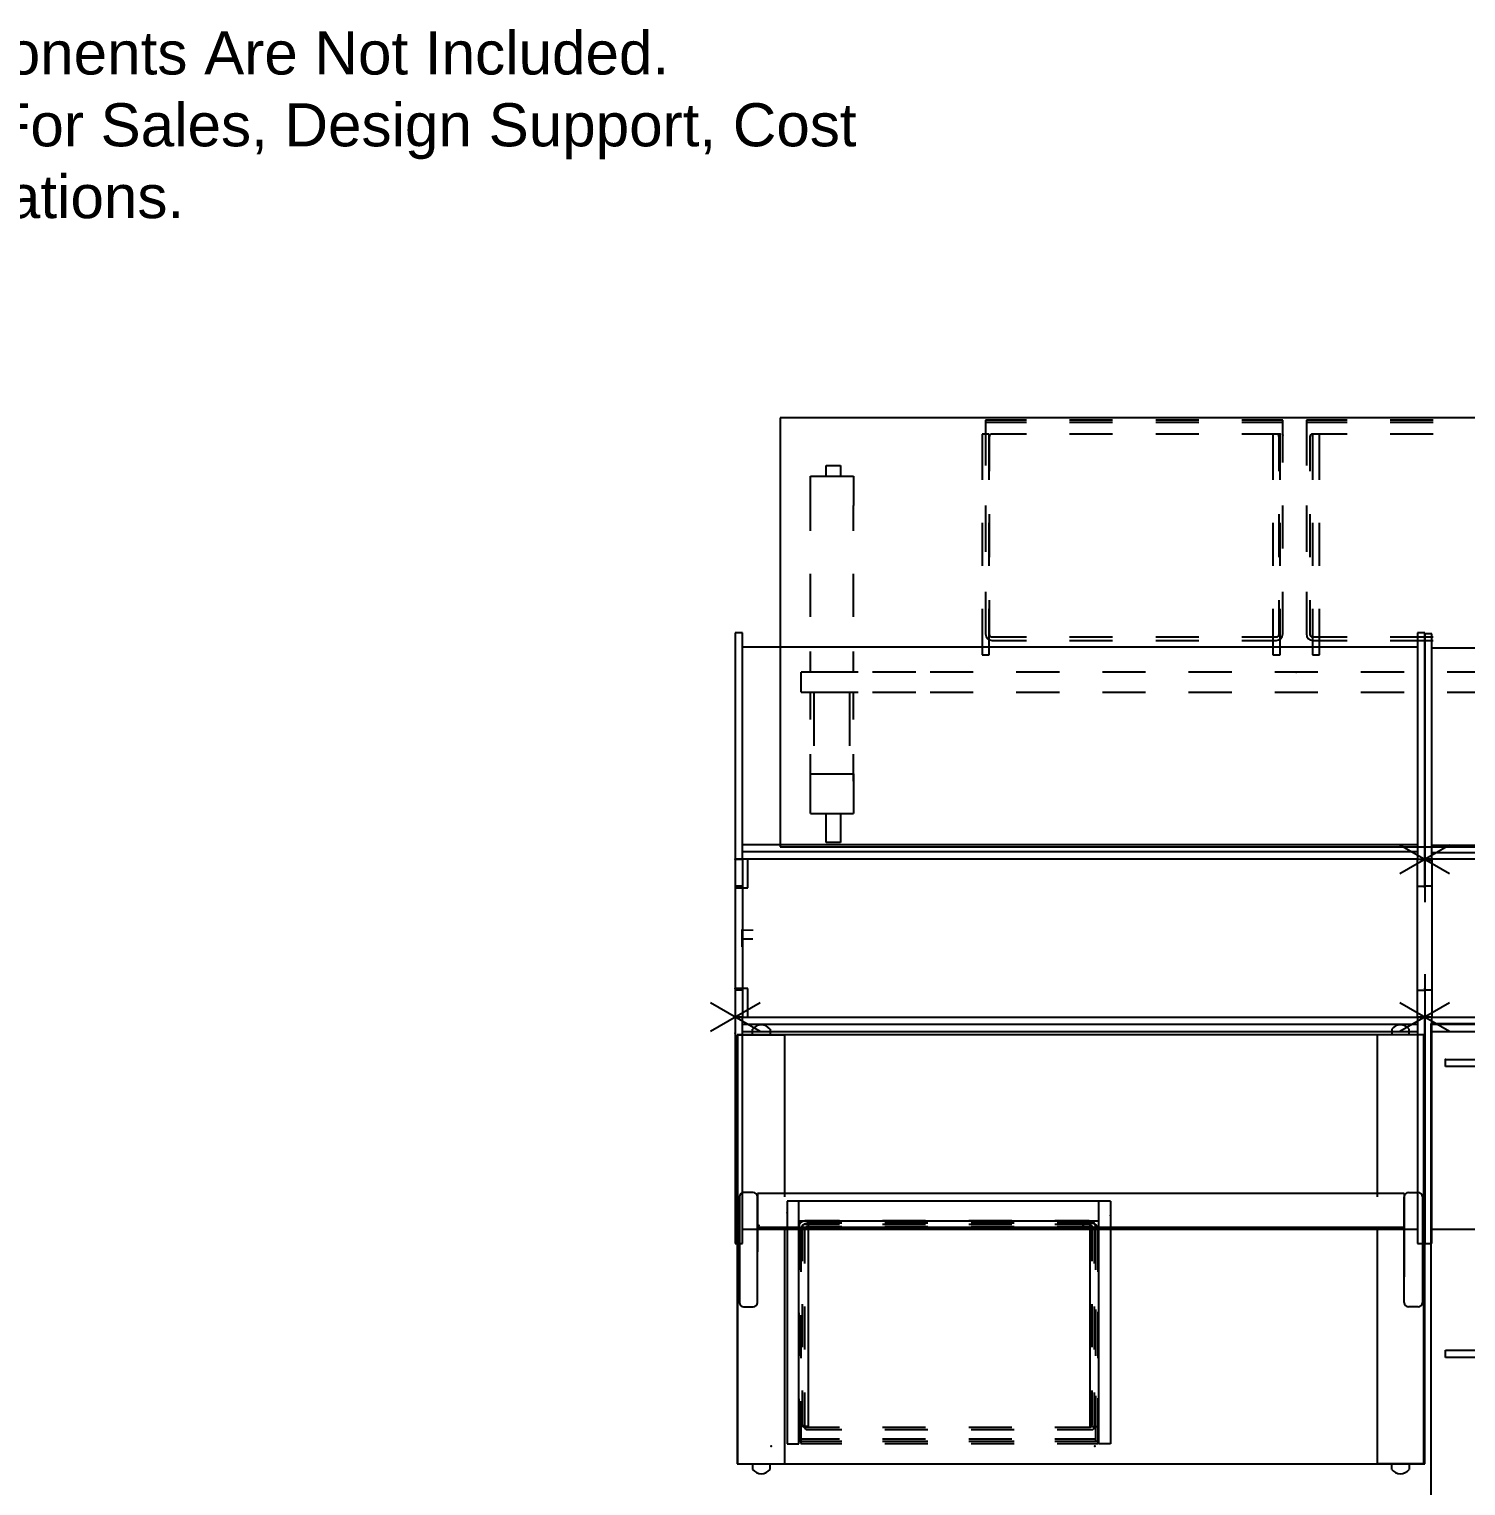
# Model space of a CAD drawing. Header units: inches. Extents: x -282 to 309, y -215 to 288.
# Drawn here: x -181.8 to -81.8, y 72.8 to 174.2 of the extents above; entities that cross this region are included whole.
import ezdxf

# ---------------------------------------------------------------- set-up
doc = ezdxf.new("R2010")
doc.units = ezdxf.units.IN
doc.header["$MEASUREMENT"] = 0
for name, color, linetype in [('HARDWARE', 4, 'Continuous'), ('PANEL', 7, 'Continuous'), ('PANEL-COUNT', 7, 'Continuous'), ('STORAGE', 4, 'Continuous'), ('WKSURF', 6, 'Continuous')]:
    doc.layers.add(name, color=color, linetype=linetype)
doc.styles.get("Standard").update_dxf_attribs({"font": 'arial.ttf'})

# ---------------------------------------------------------------- blocks, each defined once
blk = doc.blocks.new('mc1114_8048_0p')
at = {"layer": 'PANEL'}
for p, q in [((0.5, 0), (0, 0)), ((47.5, 0), (0.5, 0)), ((0.5, 0), (0.5, -11)), ((47.5, 0), (48, 0)), ((47.5, -11), (47.5, 0)), ((0.5, -1.875), (0, -1.875)), ((47.5, -1.875), (48, -1.875)), ((0.5, -9.125), (0, -9.125)), ((47.5, -9.125), (48, -9.125)), ((0.5, -11), (0, -11)), ((0.5, -11), (47.5, -11)), ((47.5, -11), (48, -11))]:
    blk.add_line(p, q, dxfattribs=at)
for p in [(0, 0), (48, 0), (0, -11), (48, -11)]:
    blk.add_point(p, dxfattribs=at)
blk = doc.blocks.new('AAO215_80_0P')
at = {"layer": 'HARDWARE'}
blk.add_line((0, 1), (0, -3), dxfattribs=at)
blk.add_point((0, 0), dxfattribs=at)
blk = doc.blocks.new('mc1114_8030_0p')
at = {"layer": 'PANEL'}
for p, q in [((0.5, 0), (0, 0)), ((29.5, 0), (0.5, 0)), ((0.5, 0), (0.5, -11)), ((29.5, 0), (30, 0)), ((29.5, -11), (29.5, 0)), ((0.5, -1.875), (0, -1.875)), ((29.5, -1.875), (30, -1.875)), ((0.5, -9.125), (0, -9.125)), ((29.5, -9.125), (30, -9.125)), ((0.5, -11), (0, -11)), ((0.5, -11), (29.5, -11)), ((29.5, -11), (30, -11))]:
    blk.add_line(p, q, dxfattribs=at)
for p in [(0, 0), (30, 0), (0, -11), (30, -11)]:
    blk.add_point(p, dxfattribs=at)
blk = doc.blocks.new('mco207ff_0p')
at = {"layer": 'STORAGE'}
for p, q in [((2.841, 14.427, 0.2797), (0.46, 14.427, 0.2797)), ((2.841, 14.427, 0.2797), (0.46, 14.427, -0.1573)), ((8.841, 14.427, 0.2797), (5.841, 14.427, 0.2797)), ((8.841, 14.427, 0.2797), (5.841, 14.427, 0.2797)), ((14.841, 14.427, 0.2797), (11.841, 14.427, 0.2797)), ((14.841, 14.427, 0.2797), (11.841, 14.427, 0.2797)), ((20.222, 14.427, 0.2797), (17.841, 14.427, 0.2797)), ((20.222, 14.427, 0.2797), (17.841, 14.427, 0.2797)), ((0, 13.967, 0.2797), (0, 11.0275, 0.2797)), ((0, 13.967, 0.2797), (0, 11.0275, 0.2797)), ((0.25, 14.007, 0.2797), (0.25, 11.627, 0.2797)), ((0.25, 14.007, 0.2797), (0.25, 11.627, 0.2797)), ((2.841, 14.177, 0.2797), (0.42, 14.177, 0.2797)), ((2.841, 14.177, 0.2797), (0.42, 14.177, -0.0333)), ((8.841, 14.177, 0.2797), (5.841, 14.177, 0.2797)), ((8.841, 14.177, 0.2797), (5.841, 14.177, 0.2797)), ((14.841, 14.177, 0.2797), (11.841, 14.177, 0.2797)), ((14.841, 14.177, 0.2797), (11.841, 14.177, 0.2797)), ((20.262, 14.177, 0.2797), (17.841, 14.177, 0.2797)), ((20.262, 14.177, 0.2797), (17.841, 14.177, 0.2797)), ((20.432, 11.627, 0.2797), (20.432, 14.007, 0.2797)), ((20.432, 11.627, 0.2797), (20.432, 14.007, -0.0333)), ((20.682, 11.254, 0.2797), (20.682, 13.967, 0.2797)), ((20.682, 11.0275, 0.2797), (20.682, 13.967, -0.1573)), ((0.25, 8.627, 0.2797), (0.25, 5.627, 0.2797)), ((0.25, 8.627, 0.2797), (0.25, 5.627, 0.2797)), ((20.432, 5.627, 0.2797), (20.432, 8.627, 0.2797)), ((20.432, 5.627, 0.2797), (20.432, 8.627, 0.2797)), ((20.682, 5.254, 0.2797), (20.682, 8.254, 0.2797)), ((0, 8.0275, 0.2797), (0, 5.0275, 0.2797)), ((0, 8.0275, 0.2797), (0, 5.0275, 0.2797)), ((20.682, 5.0275, 0.2797), (20.682, 8.0275, 0.2797)), ((0.25, 2.627, 0.2797), (0.25, 0.247, 0.2797)), ((0.25, 2.627, 0.2797), (0.25, 0.247, -0.0333)), ((20.432, 0.247, 0.2797), (20.432, 2.627, 0.2797)), ((20.432, 0.247, 0.2797), (20.432, 2.627, 0.2797)), ((20.682, -0.4589, 0.2797), (20.682, 2.254, 0.2797)), ((0, 2.0275, 0.2797), (0, -0.912, 0.2797)), ((0, 2.0275, 0.2797), (0, -0.912, -0.1573)), ((20.682, -0.912, 0.2797), (20.682, 2.0275, 0.2797)), ((0.44, 0.057, 0.2797), (2.841, 0.057, 0.2797)), ((0.44, 0.057, 0.2797), (2.841, 0.057, 0.2797)), ((0.98, 0.057, 0.2797), (2.841, 0.057, 0.2797)), ((0.98, 0.057, 0.2797), (2.841, 0.057, 0.2797)), ((5.841, 0.057, 0.2797), (8.841, 0.057, 0.2797)), ((5.841, 0.057, 0.2797), (8.841, 0.057, 0.2797)), ((5.841, 0.057, 0.2797), (8.841, 0.057, 0.2797)), ((5.841, 0.057, 0.2797), (8.841, 0.057, 0.2797)), ((11.841, 0.057, 0.2797), (14.841, 0.057, 0.2797)), ((11.841, 0.057, 0.2797), (14.841, 0.057, 0.2797)), ((11.841, 0.057, 0.2797), (14.841, 0.057, 0.2797)), ((11.841, 0.057, 0.2797), (14.841, 0.057, 0.2797)), ((17.841, 0.057, 0.2797), (20.242, 0.057, 0.2797)), ((17.841, 0.057, 0.2797), (20.242, 0.057, -0.0333)), ((17.841, 0.057, 0.2797), (19.702, 0.057, -2.4703)), ((17.841, 0.057, 0.2797), (19.702, 0.057, -0.0333)), ((0, -0.756, 0.2797), (2.841, -0.756, 0.2797)), ((0, -0.912, 0.2797), (2.841, -0.912, 0.2797)), ((5.841, -0.756, 0.2797), (8.841, -0.756, 0.2797)), ((5.841, -0.912, 0.2797), (8.841, -0.912, 0.2797)), ((11.841, -0.756, 0.2797), (14.841, -0.756, 0.2797)), ((11.841, -0.912, 0.2797), (14.841, -0.912, 0.2797)), ((17.841, -0.756, 0.2797), (20.682, -0.756, -0.6893)), ((17.841, -0.912, 0.2797), (20.682, -0.912, -0.6893))]:
    blk.add_line(p, q, dxfattribs=at)
for centre, radius, start, end in [((0.46, 13.967, -0.1573), 0.46, 90, 180), ((0.46, 13.967, 0.2797), 0.46, 90, 180), ((20.222, 13.967, -0.1573), 0.46, 0, 90), ((20.222, 13.967, 0.2797), 0.46, 0, 90), ((0.42, 14.007, -0.0333), 0.17, 90, 180), ((0.42, 14.007, 0.2797), 0.17, 90, 180), ((20.262, 14.007, -0.0333), 0.17, 0, 90), ((20.262, 14.007, 0.2797), 0.17, 0, 90), ((0.44, 0.247, -0.0333), 0.19, 180, 270), ((0.44, 0.247, 0.2797), 0.19, 180, 270), ((20.242, 0.247, -0.0333), 0.19, 270, 0), ((20.242, 0.247, 0.2797), 0.19, 270, 0)]:
    blk.add_arc(centre, radius, start, end, dxfattribs=at)
blk.add_point((0, 0.126, 0.2797), dxfattribs=at)
blk = doc.blocks.new('mc1412_4243_0p')
at = {"layer": 'PANEL'}
blk.add_point((0, 0), dxfattribs=at)
at = {"layer": 'PANEL-COUNT'}
for p, q in [((0, 2), (0, -2)), ((1.7321, -1), (-1.7321, 1)), ((1.7321, 1), (-1.7321, -1))]:
    blk.add_line(p, q, dxfattribs=at)
blk = doc.blocks.new('mc1412_4225_0p')
at = {"layer": 'PANEL'}
blk.add_point((0, 0), dxfattribs=at)
at = {"layer": 'PANEL-COUNT'}
for p, q in [((0, 2), (0, -2)), ((1.7321, -1), (-1.7321, 1)), ((1.7321, 1), (-1.7321, -1))]:
    blk.add_line(p, q, dxfattribs=at)
blk = doc.blocks.new('mco205ff_0p')
at = {"layer": 'STORAGE'}
for p, q in [((22.5, 0.81), (0, 0.81)), ((0, 0.81), (0, -16.09)), ((0.81, -16.09), (0.81, 0.81)), ((21.69, -16.09), (21.69, 0.81)), ((22.5, 0.81), (22.5, -16.09)), ((0.81, -0.55), (21.69, -0.55)), ((1.44, -0.55), (1.44, -14.88)), ((21.06, -0.55), (21.06, -14.88)), ((1.44, -14.88), (0.81, -14.88)), ((21.06, -14.88), (21.69, -14.88)), ((0, -16.09), (0.81, -16.09)), ((22.5, -16.09), (21.69, -16.09))]:
    blk.add_line(p, q, dxfattribs=at)
for p in [(0, 0), (22.5, -0.19), (0.88, -14.98)]:
    blk.add_point(p, dxfattribs=at)
blk = doc.blocks.new('mco208ff_0p')
at = {"layer": 'STORAGE'}
for p, q in [((2.841, 14.427, 0.2797), (0.46, 14.427, 0.2797)), ((2.841, 14.427, 0.2797), (0.46, 14.427, -0.1573)), ((8.841, 14.427, 0.2797), (5.841, 14.427, 0.2797)), ((8.841, 14.427, 0.2797), (5.841, 14.427, 0.2797)), ((14.841, 14.427, 0.2797), (11.841, 14.427, 0.2797)), ((14.841, 14.427, 0.2797), (11.841, 14.427, 0.2797)), ((20.222, 14.427, 0.2797), (17.841, 14.427, 0.2797)), ((20.222, 14.427, 0.2797), (17.841, 14.427, 0.2797)), ((0, 13.967, 0.2797), (0, 11.0275, 0.2797)), ((0, 13.967, 0.2797), (0, 11.0275, 0.2797)), ((0.25, 14.007, 0.2797), (0.25, 11.627, 0.2797)), ((0.25, 14.007, 0.2797), (0.25, 11.627, 0.2797)), ((2.841, 14.177, 0.2797), (0.42, 14.177, 0.2797)), ((2.841, 14.177, 0.2797), (0.42, 14.177, -0.0333)), ((8.841, 14.177, 0.2797), (5.841, 14.177, 0.2797)), ((8.841, 14.177, 0.2797), (5.841, 14.177, 0.2797)), ((14.841, 14.177, 0.2797), (11.841, 14.177, 0.2797)), ((14.841, 14.177, 0.2797), (11.841, 14.177, 0.2797)), ((20.262, 14.177, 0.2797), (17.841, 14.177, 0.2797)), ((20.262, 14.177, 0.2797), (17.841, 14.177, 0.2797)), ((20.432, 11.627, 0.2797), (20.432, 14.007, 0.2797)), ((20.432, 11.627, 0.2797), (20.432, 14.007, -0.0333)), ((20.682, 11.254, 0.2797), (20.682, 13.967, 0.2797)), ((20.682, 11.0275, 0.2797), (20.682, 13.967, -0.1573)), ((0.25, 8.627, 0.2797), (0.25, 5.627, 0.2797)), ((0.25, 8.627, 0.2797), (0.25, 5.627, 0.2797)), ((20.432, 5.627, 0.2797), (20.432, 8.627, 0.2797)), ((20.432, 5.627, 0.2797), (20.432, 8.627, 0.2797)), ((20.682, 5.254, 0.2797), (20.682, 8.254, 0.2797)), ((0, 8.0275, 0.2797), (0, 5.0275, 0.2797)), ((0, 8.0275, 0.2797), (0, 5.0275, 0.2797)), ((20.682, 5.0275, 0.2797), (20.682, 8.0275, 0.2797)), ((0.25, 2.627, 0.2797), (0.25, 0.247, 0.2797)), ((0.25, 2.627, 0.2797), (0.25, 0.247, -0.0333)), ((20.432, 0.247, 0.2797), (20.432, 2.627, 0.2797)), ((20.432, 0.247, 0.2797), (20.432, 2.627, 0.2797)), ((20.682, -0.4589, 0.2797), (20.682, 2.254, 0.2797)), ((0, 2.0275, 0.2797), (0, -0.912, 0.2797)), ((0, 2.0275, 0.2797), (0, -0.912, -0.1573)), ((20.682, -0.912, 0.2797), (20.682, 2.0275, 0.2797)), ((0.44, 0.057, 0.2797), (2.841, 0.057, 0.2797)), ((0.44, 0.057, 0.2797), (2.841, 0.057, 0.2797)), ((0.98, 0.057, 0.2797), (2.841, 0.057, 0.2797)), ((0.98, 0.057, 0.2797), (2.841, 0.057, 0.2797)), ((5.841, 0.057, 0.2797), (8.841, 0.057, 0.2797)), ((5.841, 0.057, 0.2797), (8.841, 0.057, 0.2797)), ((5.841, 0.057, 0.2797), (8.841, 0.057, 0.2797)), ((5.841, 0.057, 0.2797), (8.841, 0.057, 0.2797)), ((11.841, 0.057, 0.2797), (14.841, 0.057, 0.2797)), ((11.841, 0.057, 0.2797), (14.841, 0.057, 0.2797)), ((11.841, 0.057, 0.2797), (14.841, 0.057, 0.2797)), ((11.841, 0.057, 0.2797), (14.841, 0.057, 0.2797)), ((17.841, 0.057, 0.2797), (20.242, 0.057, 0.2797)), ((17.841, 0.057, 0.2797), (20.242, 0.057, -0.0333)), ((17.841, 0.057, 0.2797), (19.702, 0.057, -2.4703)), ((17.841, 0.057, 0.2797), (19.702, 0.057, -0.0333)), ((0, -0.756, 0.2797), (2.841, -0.756, 0.2797)), ((0, -0.912, 0.2797), (2.841, -0.912, 0.2797)), ((5.841, -0.756, 0.2797), (8.841, -0.756, 0.2797)), ((5.841, -0.912, 0.2797), (8.841, -0.912, 0.2797)), ((11.841, -0.756, 0.2797), (14.841, -0.756, 0.2797)), ((11.841, -0.912, 0.2797), (14.841, -0.912, 0.2797)), ((17.841, -0.756, 0.2797), (20.682, -0.756, -0.6893)), ((17.841, -0.912, 0.2797), (20.682, -0.912, -0.6893))]:
    blk.add_line(p, q, dxfattribs=at)
for centre, radius, start, end in [((0.46, 13.967, -0.1573), 0.46, 90, 180), ((0.46, 13.967, 0.2797), 0.46, 90, 180), ((20.222, 13.967, -0.1573), 0.46, 0, 90), ((20.222, 13.967, 0.2797), 0.46, 0, 90), ((0.42, 14.007, -0.0333), 0.17, 90, 180), ((0.42, 14.007, 0.2797), 0.17, 90, 180), ((20.262, 14.007, -0.0333), 0.17, 0, 90), ((20.262, 14.007, 0.2797), 0.17, 0, 90), ((0.44, 0.247, -0.0333), 0.19, 180, 270), ((0.44, 0.247, 0.2797), 0.19, 180, 270), ((20.242, 0.247, -0.0333), 0.19, 270, 0), ((20.242, 0.247, 0.2797), 0.19, 270, 0)]:
    blk.add_arc(centre, radius, start, end, dxfattribs=at)
blk.add_point((0, 0.126, 0.2797), dxfattribs=at)
blk = doc.blocks.new('mco209ff_0p')
at = {"layer": 'STORAGE'}
for p, q in [((2.841, 14.427, 0.2797), (0.46, 14.427, 0.2797)), ((2.841, 14.427, 0.2797), (0.46, 14.427, -0.1573)), ((8.841, 14.427, 0.2797), (5.841, 14.427, 0.2797)), ((8.841, 14.427, 0.2797), (5.841, 14.427, 0.2797)), ((14.841, 14.427, 0.2797), (11.841, 14.427, 0.2797)), ((14.841, 14.427, 0.2797), (11.841, 14.427, 0.2797)), ((20.222, 14.427, 0.2797), (17.841, 14.427, 0.2797)), ((20.222, 14.427, 0.2797), (17.841, 14.427, 0.2797)), ((0, 13.967, 0.2797), (0, 11.0275, 0.2797)), ((0, 13.967, 0.2797), (0, 11.0275, 0.2797)), ((0.25, 14.007, 0.2797), (0.25, 11.627, 0.2797)), ((0.25, 14.007, 0.2797), (0.25, 11.627, 0.2797)), ((2.841, 14.177, 0.2797), (0.42, 14.177, 0.2797)), ((2.841, 14.177, 0.2797), (0.42, 14.177, -0.0333)), ((8.841, 14.177, 0.2797), (5.841, 14.177, 0.2797)), ((8.841, 14.177, 0.2797), (5.841, 14.177, 0.2797)), ((14.841, 14.177, 0.2797), (11.841, 14.177, 0.2797)), ((14.841, 14.177, 0.2797), (11.841, 14.177, 0.2797)), ((20.262, 14.177, 0.2797), (17.841, 14.177, 0.2797)), ((20.262, 14.177, 0.2797), (17.841, 14.177, 0.2797)), ((20.432, 11.627, 0.2797), (20.432, 14.007, 0.2797)), ((20.432, 11.627, 0.2797), (20.432, 14.007, -0.0333)), ((20.682, 11.254, 0.2797), (20.682, 13.967, 0.2797)), ((20.682, 11.0275, 0.2797), (20.682, 13.967, -0.1573)), ((0.25, 8.627, 0.2797), (0.25, 5.627, 0.2797)), ((0.25, 8.627, 0.2797), (0.25, 5.627, 0.2797)), ((20.432, 5.627, 0.2797), (20.432, 8.627, 0.2797)), ((20.432, 5.627, 0.2797), (20.432, 8.627, 0.2797)), ((20.682, 5.254, 0.2797), (20.682, 8.254, 0.2797)), ((0, 8.0275, 0.2797), (0, 5.0275, 0.2797)), ((0, 8.0275, 0.2797), (0, 5.0275, 0.2797)), ((20.682, 5.0275, 0.2797), (20.682, 8.0275, 0.2797)), ((0.25, 2.627, 0.2797), (0.25, 0.247, 0.2797)), ((0.25, 2.627, 0.2797), (0.25, 0.247, -0.0333)), ((20.432, 0.247, 0.2797), (20.432, 2.627, 0.2797)), ((20.432, 0.247, 0.2797), (20.432, 2.627, 0.2797)), ((20.682, -0.4589, 0.2797), (20.682, 2.254, 0.2797)), ((0, 2.0275, 0.2797), (0, -0.912, 0.2797)), ((0, 2.0275, 0.2797), (0, -0.912, -0.1573)), ((20.682, -0.912, 0.2797), (20.682, 2.0275, 0.2797)), ((0.44, 0.057, 0.2797), (2.841, 0.057, 0.2797)), ((0.44, 0.057, 0.2797), (2.841, 0.057, 0.2797)), ((0.98, 0.057, 0.2797), (2.841, 0.057, 0.2797)), ((0.98, 0.057, 0.2797), (2.841, 0.057, 0.2797)), ((5.841, 0.057, 0.2797), (8.841, 0.057, 0.2797)), ((5.841, 0.057, 0.2797), (8.841, 0.057, 0.2797)), ((5.841, 0.057, 0.2797), (8.841, 0.057, 0.2797)), ((5.841, 0.057, 0.2797), (8.841, 0.057, 0.2797)), ((11.841, 0.057, 0.2797), (14.841, 0.057, 0.2797)), ((11.841, 0.057, 0.2797), (14.841, 0.057, 0.2797)), ((11.841, 0.057, 0.2797), (14.841, 0.057, 0.2797)), ((11.841, 0.057, 0.2797), (14.841, 0.057, 0.2797)), ((17.841, 0.057, 0.2797), (20.242, 0.057, 0.2797)), ((17.841, 0.057, 0.2797), (20.242, 0.057, -0.0333)), ((17.841, 0.057, 0.2797), (19.702, 0.057, -2.4703)), ((17.841, 0.057, 0.2797), (19.702, 0.057, -0.0333)), ((0, -0.756, 0.2797), (2.841, -0.756, 0.2797)), ((0, -0.912, 0.2797), (2.841, -0.912, 0.2797)), ((5.841, -0.756, 0.2797), (8.841, -0.756, 0.2797)), ((5.841, -0.912, 0.2797), (8.841, -0.912, 0.2797)), ((11.841, -0.756, 0.2797), (14.841, -0.756, 0.2797)), ((11.841, -0.912, 0.2797), (14.841, -0.912, 0.2797)), ((17.841, -0.756, 0.2797), (20.682, -0.756, -0.6893)), ((17.841, -0.912, 0.2797), (20.682, -0.912, -0.6893))]:
    blk.add_line(p, q, dxfattribs=at)
for centre, radius, start, end in [((0.46, 13.967, -0.1573), 0.46, 90, 180), ((0.46, 13.967, 0.2797), 0.46, 90, 180), ((20.222, 13.967, -0.1573), 0.46, 0, 90), ((20.222, 13.967, 0.2797), 0.46, 0, 90), ((0.42, 14.007, -0.0333), 0.17, 90, 180), ((0.42, 14.007, 0.2797), 0.17, 90, 180), ((20.262, 14.007, -0.0333), 0.17, 0, 90), ((20.262, 14.007, 0.2797), 0.17, 0, 90), ((0.44, 0.247, -0.0333), 0.19, 180, 270), ((0.44, 0.247, 0.2797), 0.19, 180, 270), ((20.242, 0.247, -0.0333), 0.19, 270, 0), ((20.242, 0.247, 0.2797), 0.19, 270, 0)]:
    blk.add_arc(centre, radius, start, end, dxfattribs=at)
blk.add_point((0, 0.126, 0.2797), dxfattribs=at)
blk = doc.blocks.new('mc4313_3072c_0p')
at = {"layer": 'WKSURF'}
for p, q in [((0, 0), (0, -29.88)), ((71.88, 0), (0, 0)), ((71.88, -29.88), (71.88, 0)), ((4.21, -0.32), (3.21, -0.32)), ((3.21, -0.32), (3.21, -2.32)), ((4.21, -2.32), (4.21, -0.32)), ((67.67, -0.32), (68.67, -0.32)), ((67.67, -2.32), (67.67, -0.32)), ((68.67, -0.32), (68.67, -2.32)), ((2.11, -2.32), (2.11, -5.1)), ((2.11, -2.32), (5.11, -2.32)), ((5.11, -5.1), (5.11, -2.32)), ((69.77, -2.32), (66.77, -2.32)), ((66.77, -5.1), (66.77, -2.32)), ((69.77, -2.32), (69.77, -5.1)), ((2.11, -6.47), (2.11, -4.57)), ((5.11, -4.57), (5.11, -6.47)), ((66.77, -4.57), (66.77, -6.47)), ((69.77, -4.57), (69.77, -6.47)), ((2.11, -5.1), (5.11, -5.1)), ((69.77, -5.1), (66.77, -5.1)), ((2.36, -7.03), (2.36, -10.78)), ((4.86, -7.03), (4.86, -10.78)), ((67.02, -7.03), (67.02, -10.78)), ((69.52, -7.03), (69.52, -10.78)), ((2.11, -10.78), (2.11, -8.88)), ((5.11, -8.88), (5.11, -10.78)), ((66.77, -8.88), (66.77, -10.78)), ((69.77, -8.88), (69.77, -10.78)), ((1.46, -10.78), (1.46, -12.16)), ((5.44, -10.78), (1.46, -10.78)), ((9.44, -10.78), (6.44, -10.78)), ((13.44, -10.78), (10.44, -10.78)), ((19.44, -10.78), (16.44, -10.78)), ((25.44, -10.78), (22.44, -10.78)), ((31.44, -10.78), (28.44, -10.78)), ((37.44, -10.78), (34.44, -10.78)), ((43.44, -10.78), (40.44, -10.78)), ((49.44, -10.78), (46.44, -10.78)), ((55.44, -10.78), (52.44, -10.78)), ((61.44, -10.78), (58.44, -10.78)), ((65.44, -10.78), (62.44, -10.78)), ((70.41, -10.78), (66.44, -10.78)), ((70.41, -10.78), (70.41, -12.16)), ((1.46, -12.16), (5.44, -12.16)), ((2.11, -13.6), (2.11, -12.16)), ((5.11, -12.16), (5.11, -13.6)), ((6.44, -12.16), (9.44, -12.16)), ((10.44, -12.16), (13.44, -12.16)), ((16.44, -12.16), (19.44, -12.16)), ((22.44, -12.16), (25.44, -12.16)), ((28.44, -12.16), (31.44, -12.16)), ((34.44, -12.16), (37.44, -12.16)), ((40.44, -12.16), (43.44, -12.16)), ((46.44, -12.16), (49.44, -12.16)), ((52.44, -12.16), (55.44, -12.16)), ((58.44, -12.16), (61.44, -12.16)), ((62.44, -12.16), (65.44, -12.16)), ((66.44, -12.16), (70.41, -12.16)), ((66.77, -12.16), (66.77, -13.6)), ((69.77, -12.16), (69.77, -13.6)), ((14.57, -13.38), (14.07, -13.38)), ((14.07, -13.38), (14.07, -16.57)), ((14.57, -16.57), (14.57, -13.38)), ((34.82, -13.38), (34.32, -13.38)), ((34.32, -13.38), (34.32, -16.57)), ((34.82, -16.57), (34.82, -13.38)), ((37.57, -13.38), (37.07, -13.38)), ((37.07, -13.38), (37.07, -16.57)), ((37.57, -16.57), (37.57, -13.38)), ((57.82, -13.38), (57.32, -13.38)), ((57.32, -13.38), (57.32, -16.57)), ((57.82, -16.57), (57.82, -13.38)), ((66.77, -16.01), (66.77, -19.01)), ((69.77, -16.01), (69.77, -19.01)), ((2.11, -19.6), (2.11, -16.6)), ((5.11, -16.6), (5.11, -19.6)), ((14.07, -19.57), (14.07, -22.57)), ((14.57, -22.57), (14.57, -19.57)), ((34.32, -19.57), (34.32, -22.57)), ((34.82, -22.57), (34.82, -19.57)), ((37.07, -19.57), (37.07, -22.57)), ((37.57, -22.57), (37.57, -19.57)), ((57.32, -19.57), (57.32, -22.57)), ((57.82, -22.57), (57.82, -19.57)), ((2.11, -23.78), (2.11, -22.01)), ((5.11, -22.01), (5.11, -23.78)), ((66.77, -22.01), (66.77, -23.78)), ((69.77, -22.01), (69.77, -23.78)), ((2.11, -23.78), (2.11, -25.81)), ((5.11, -25.81), (5.11, -23.78)), ((66.77, -25.81), (66.77, -23.78)), ((69.77, -23.78), (69.77, -25.81)), ((2.11, -25.81), (5.11, -25.81)), ((3.21, -25.81), (3.21, -26.56)), ((4.21, -26.56), (4.21, -25.81)), ((14.07, -25.57), (14.07, -28.75)), ((14.57, -28.75), (14.57, -25.57)), ((34.32, -25.57), (34.32, -28.75)), ((34.82, -28.75), (34.82, -25.57)), ((37.07, -25.57), (37.07, -28.75)), ((37.57, -28.75), (37.57, -25.57)), ((57.32, -25.57), (57.32, -28.75)), ((57.82, -28.75), (57.82, -25.57)), ((69.77, -25.81), (66.77, -25.81)), ((67.67, -26.56), (67.67, -25.81)), ((68.67, -25.81), (68.67, -26.56)), ((3.21, -26.56), (4.21, -26.56)), ((68.67, -26.56), (67.67, -26.56)), ((14.07, -28.75), (14.57, -28.75)), ((34.32, -28.75), (34.82, -28.75)), ((37.07, -28.75), (37.57, -28.75)), ((57.32, -28.75), (57.82, -28.75)), ((0, -29.88), (71.88, -29.88))]:
    blk.add_line(p, q, dxfattribs=at)
for p in [(0, 0), (0, -6), (35.94, -12.16), (14.07, -28.75), (37.07, -28.75)]:
    blk.add_point(p, dxfattribs=at)
blk = doc.blocks.new('mc1451_8011_0p')
at = {"layer": 'PANEL'}
for p, q in [((0, 0), (0, -11)), ((0.875, 0), (0, 0)), ((0.875, -2), (0.875, 0)), ((0, -2), (0.875, -2)), ((0.875, -9), (0, -9)), ((0.875, -11), (0.875, -9)), ((0, -11), (0.875, -11))]:
    blk.add_line(p, q, dxfattribs=at)
blk.add_point((0, 0), dxfattribs=at)
blk.add_text('F', height=1.25, dxfattribs=at).set_placement((0.25, -6.125))
blk = doc.blocks.new('mc462c_3048b_0p')
at = {"layer": 'WKSURF'}
for p, q in [((1.2, -0.12), (1.2, 0.28)), ((2.42, 0.28), (2.42, -0.12)), ((45.71, 0.28), (45.71, -0.12)), ((46.92, -0.12), (46.92, 0.28)), ((0.18, -29.98), (0.18, -0.12)), ((0.18, -0.12), (3.43, -0.12)), ((3.43, -0.12), (3.43, -11.39, 0)), ((44.69, -0.12), (44.69, -11.39, 0)), ((47.94, -0.12), (44.69, -0.12)), ((47.94, -29.98), (47.94, -0.12)), ((1.25, -11.1, 0), (0.58, -11.1, 0)), ((46.87, -11.1, 0), (47.54, -11.1, 0)), ((0.28, -11.4, 0), (0.28, -18.76, 0)), ((46.57, -11.16, 0), (1.55, -11.16, 0)), ((1.55, -11.16, 0), (1.55, -13.51, 0)), ((1.55, -18.76, 0), (1.55, -11.4, 0)), ((46.57, -11.16, 0), (46.57, -13.51, 0)), ((46.57, -18.76, 0), (46.57, -11.4, 0)), ((47.84, -11.4, 0), (47.84, -18.76, 0)), ((1.55, -13.2, 0), (1.55, -15.22, 0)), ((1.55, -13.51, 0), (46.57, -13.51, 0)), ((3.43, -13.73, 0), (3.43, -29.98)), ((44.69, -13.73, 0), (44.69, -29.98)), ((46.57, -13.2, 0), (46.57, -16.96, 0)), ((0.58, -19.06, 0), (1.25, -19.06, 0)), ((47.54, -19.06, 0), (46.87, -19.06, 0)), ((0.18, -29.98), (3.43, -29.98)), ((1.2, -29.98), (1.2, -30.38)), ((2.42, -30.38), (2.42, -29.98)), ((47.94, -29.98), (44.69, -29.98)), ((45.71, -30.38), (45.71, -29.98)), ((46.92, -29.98), (46.92, -30.38))]:
    blk.add_line(p, q, dxfattribs=at)
for centre, radius, start, end in [((1.81, -0.19), 0.765, 37.3003, 142.6997), ((46.31, -0.19), 0.765, 37.3003, 142.6997), ((0.58, -11.4, 0), 0.3, 90, 180), ((1.25, -11.4, 0), 0.3, 0, 90), ((46.87, -11.4, 0), 0.3, 90, 180), ((47.54, -11.4, 0), 0.3, 0, 90), ((0.58, -18.76, 0), 0.3, 180, 270), ((1.25, -18.76, 0), 0.3, 270, 0), ((46.87, -18.76, 0), 0.3, 180, 270), ((47.54, -18.76, 0), 0.3, 270, 0), ((1.81, -29.91), 0.765, 217.3003, 322.6997), ((46.31, -29.91), 0.765, 217.3003, 322.6997)]:
    blk.add_arc(centre, radius, start, end, dxfattribs=at)
for p in [(0, 0), (1.64, -13.39), (24.23, -13.39)]:
    blk.add_point(p, dxfattribs=at)
blk = doc.blocks.new('mc4700_3048c_0p')
at = {"layer": 'WKSURF'}
for p, q in [((0.125, -0.12), (0.125, -30)), ((48, -0.12), (0.125, -0.12)), ((48, -30), (48, -0.12)), ((0.125, -30), (48, -30))]:
    blk.add_line(p, q, dxfattribs=at)
for p in [(0, 0), (2.5, -28.75), (25.0313, -28.75)]:
    blk.add_point(p, dxfattribs=at)
blk = doc.blocks.new('mc3011_1648_0p')
at = {"layer": 'STORAGE'}
for p, q in [((0, 0), (0, -15.75)), ((0.5, 0), (0, 0)), ((0.5, -15.75), (0.5, 0)), ((47.5, 0), (47.5, -15.75)), ((48, 0), (47.5, 0)), ((48, -15.75), (48, 0)), ((0.5, -0.5), (47.5, -0.5)), ((0.5, -1), (47.5, -1)), ((0.5, -14.75), (47.5, -14.75)), ((0, -15.75), (0.5, -15.75)), ((47.5, -15.75), (48, -15.75))]:
    blk.add_line(p, q, dxfattribs=at)
blk.add_point((0, 0), dxfattribs=at)
blk = doc.blocks.new('mc3011_1630_0p')
at = {"layer": 'STORAGE'}
for p, q in [((0, 0), (0, -15.75)), ((0.5, 0), (0, 0)), ((0.5, -15.75), (0.5, 0)), ((29.5, 0), (29.5, -15.75)), ((30, 0), (29.5, 0)), ((30, -15.75), (30, 0)), ((0.5, -0.5), (29.5, -0.5)), ((0.5, -1), (29.5, -1)), ((0.5, -14.75), (29.5, -14.75)), ((0, -15.75), (0.5, -15.75)), ((29.5, -15.75), (30, -15.75))]:
    blk.add_line(p, q, dxfattribs=at)
blk.add_point((0, 0), dxfattribs=at)
blk = doc.blocks.new('mc2141_3060c_0p')
at = {"layer": 'WKSURF'}
for p, q in [((60, 0), (0, 0)), ((0, -30), (0, 0)), ((60, 0), (60, -30)), ((7.5, -11.5), (4.5, -11.5)), ((13.5, -11.5), (10.5, -11.5)), ((19.5, -11.5), (16.5, -11.5)), ((25.5, -11.5), (22.5, -11.5)), ((31.5, -11.5), (28.5, -11.5)), ((37.5, -11.5), (34.5, -11.5)), ((43.5, -11.5), (40.5, -11.5)), ((49.5, -11.5), (46.5, -11.5)), ((55.5, -11.5), (52.5, -11.5)), ((7.5, -13), (4.5, -13)), ((13.5, -13), (10.5, -13)), ((19.5, -13), (16.5, -13)), ((25.5, -13), (22.5, -13)), ((31.5, -13), (28.5, -13)), ((37.5, -13), (34.5, -13)), ((43.5, -13), (40.5, -13)), ((49.5, -13), (46.5, -13)), ((55.5, -13), (52.5, -13)), ((2.5, -13.625), (3, -13.625)), ((2.5, -16.8125), (2.5, -13.625)), ((3, -13.625), (3, -16.8125)), ((22.75, -13.625), (23.25, -13.625)), ((22.75, -16.8125), (22.75, -13.625)), ((23.25, -13.625), (23.25, -16.8125)), ((36.75, -16.8125), (36.75, -13.625)), ((36.75, -13.625), (37.25, -13.625)), ((37.25, -13.625), (37.25, -16.8125)), ((57, -13.625), (57.5, -13.625)), ((57, -16.8125), (57, -13.625)), ((57.5, -13.625), (57.5, -16.8125)), ((2.5, -22.8125), (2.5, -19.8125)), ((3, -19.8125), (3, -22.8125)), ((22.75, -22.8125), (22.75, -19.8125)), ((23.25, -19.8125), (23.25, -22.8125)), ((36.75, -22.8125), (36.75, -19.8125)), ((37.25, -19.8125), (37.25, -22.8125)), ((57, -22.8125), (57, -19.8125)), ((57.5, -19.8125), (57.5, -22.8125)), ((2.5, -29), (2.5, -25.8125)), ((3, -25.8125), (3, -29)), ((22.75, -29), (22.75, -25.8125)), ((23.25, -25.8125), (23.25, -29)), ((36.75, -29), (36.75, -25.8125)), ((37.25, -25.8125), (37.25, -29)), ((57, -29), (57, -25.8125)), ((57.5, -25.8125), (57.5, -29)), ((3, -29), (2.5, -29)), ((23.25, -29), (22.75, -29)), ((37.25, -29), (36.75, -29)), ((57.5, -29), (57, -29)), ((60, -30), (0, -30))]:
    blk.add_line(p, q, dxfattribs=at)
for p in [(0, 0), (60, 0), (2.5, -29), (36.75, -29)]:
    blk.add_point(p, dxfattribs=at)

msp = doc.modelspace()

# ---------------------------------------------------------------- block references
for name, p, rotation in [('mc4313_3072c_0p', (-57.62, 117.24), 180), ('mco207ff_0p', (-94.51, 146.04), 180), ('mco207ff_0p', (-72.18, 146.04), 180), ('mc3011_1648_0p', (-84.62, 116.39), 180), ('mc3011_1630_0p', (-54.62, 116.33), 180), ('mc1412_4243_0p', (-84.62, 116.39), 180), ('mc1114_8048_0p', (-84.62, 105.39), 180), ('mc1114_8030_0p', (-54.62, 105.39), 180), ('mc2141_3060c_0p', (-54.18, 104.95), 270)]:
    msp.add_blockref(name, p, dxfattribs=dict(rotation=rotation))
for name, p in [('AAO215_80_0P', (-132.62, 116.39)), ('AAO215_80_0P', (-84.62, 116.39)), ('mc1451_8011_0p', (-132.62, 116.39)), ('AAO215_80_0P', (-132.62, 107.39)), ('AAO215_80_0P', (-84.62, 107.39)), ('mc1412_4243_0p', (-132.62, 105.39)), ('mc1412_4225_0p', (-84.62, 105.39)), ('mc3011_1648_0p', (-132.62, 105.39)), ('mc462c_3048b_0p', (-132.62, 104.28)), ('mc3011_1630_0p', (-84.62, 105.39)), ('mc4700_3048c_0p', (-132.62, 104.28)), ('mco205ff_0p', (-129, 91.77)), ('mco208ff_0p', (-128.21, 76.78)), ('mco207ff_0p', (-128.05, 76.62)), ('mco209ff_0p', (-128.05, 76.62))]:
    msp.add_blockref(name, p)

# ---------------------------------------------------------------- texts
at = {"insert": (-225.73, 174.02), "char_height": 3, "attachment_point": 1}
msp.add_mtext_dynamic_manual_height_columns('Note:  Wire Cart Components Are Not Included. Contact: Eagle Group For Sales, Design Support, Cost Estimates and Specifications.', width=102.7494, gutter_width=20, heights=[0], dxfattribs=at)

doc.saveas('drawing.dxf')
